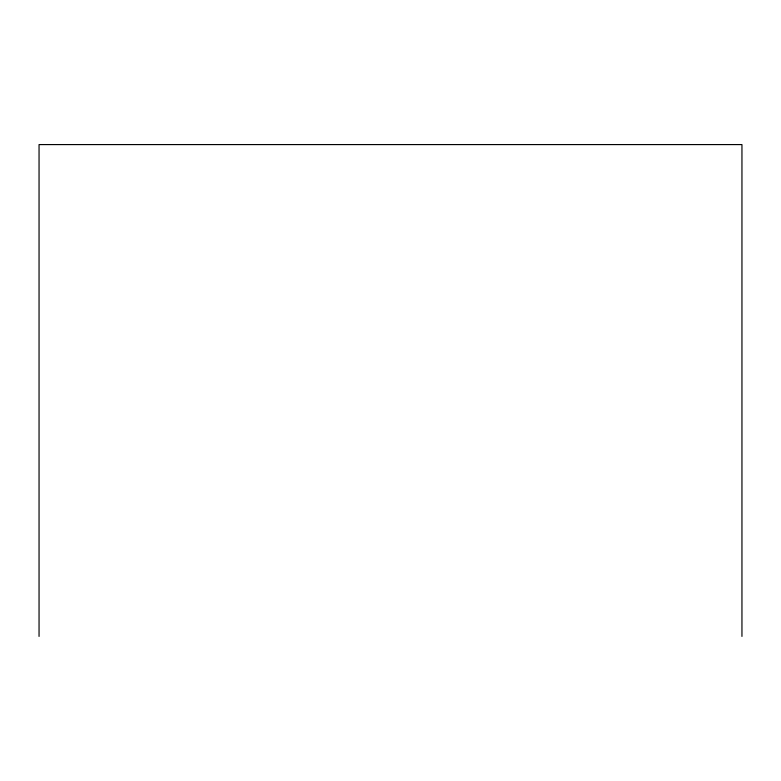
<?xml version="1.0" encoding="UTF-8"?>
<svg xmlns="http://www.w3.org/2000/svg" width="781" height="781" viewBox="0 0 781 781"><rect width="100%" height="100%" fill="white"/><g stroke="black" fill="none" stroke-linecap="round" stroke-linejoin="round"><path stroke-width="1.17" d="M741.95 636.417L741.95 144.583L39.05 144.583L39.05 636.417"/></g></svg>
